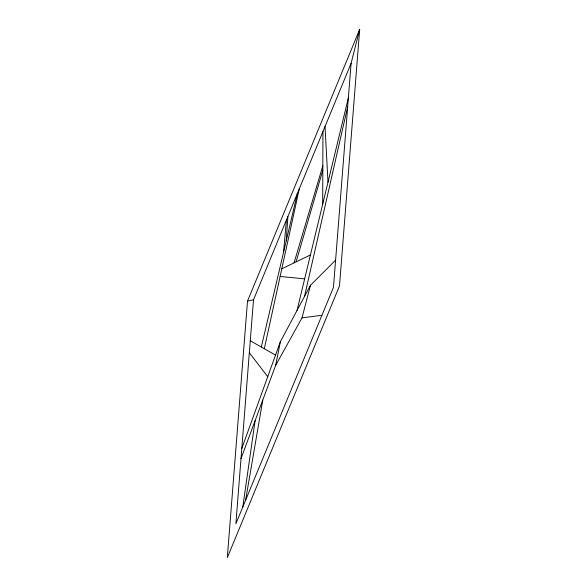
<?xml version="1.0" encoding="UTF-8"?>
<svg xmlns="http://www.w3.org/2000/svg" width="587" height="587" viewBox="0 0 587 587"><rect width="100%" height="100%" fill="white"/><g stroke="black" fill="none" stroke-linecap="round" stroke-linejoin="round"><path stroke-width="0.88" d="M322.696 204.137L322.945 131.561M286.229 240.934L287.901 216.456M247.501 301.124L227.316 557.65L339.499 285.876L359.684 29.35L247.501 301.124L253.496 299.81L351.092 63.381L359.684 29.35M253.496 299.81L235.871 523.78L333.46 287.359L351.092 63.381M283.484 252.593L286.478 219.905M242.776 507.058L255.088 420.718M245.564 500.307L262.785 400.018M241 458.608L275.685 365.312L280.373 341.678L310.464 285.289L335.603 260.158M264.311 348.729L299.282 188.897M304.492 296.479L347.687 106.621M261.31 347.02L297.345 193.585M297.015 310.494L348.385 97.787M275.685 365.312L302.012 317.868L310.464 285.289M296.112 261.875L322.813 170.208M294.072 262.866L322.828 165.769M241.8 448.461L280.373 341.678M281.797 268.809L310.428 254.941M302.012 317.868L321.947 315.256M280.124 276.448L304.646 278.876M250.275 340.753L275.523 355.098M249.328 352.758L267.738 376.663M325.029 126.528L328.001 182.19"/></g></svg>
